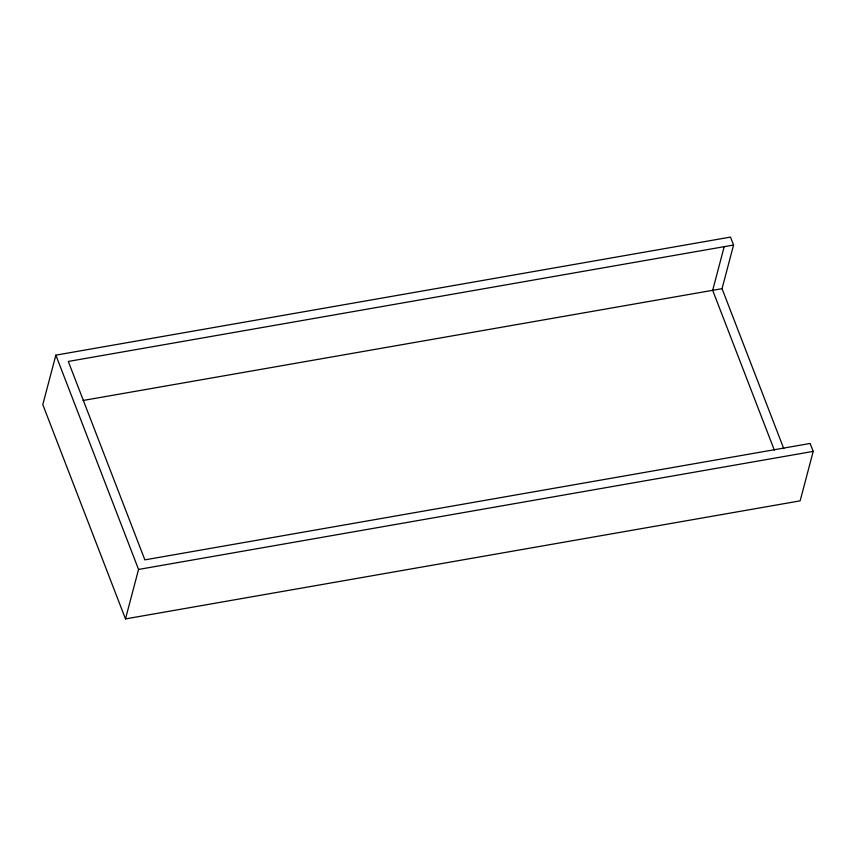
<?xml version="1.0" encoding="UTF-8"?>
<svg xmlns="http://www.w3.org/2000/svg" width="856" height="856" viewBox="0 0 856 856"><rect width="100%" height="100%" fill="white"/><g stroke="black" fill="none" stroke-linecap="round" stroke-linejoin="round"><path stroke-width="1.28" d="M55.865 355.144L42.8 404.61L125.49 618.909L800.135 500.856L813.2 451.39L810.14 443.462L144.867 559.867L68.298 361.446L733.571 245.03L730.51 237.091L55.865 355.144L138.554 569.443L125.49 618.909M724.197 246.667L712.673 290.312L774.402 450.288M783.775 448.651L722.047 288.675L733.571 245.03M83.107 400.469L722.047 288.675M138.554 569.443L813.2 451.39"/></g></svg>
